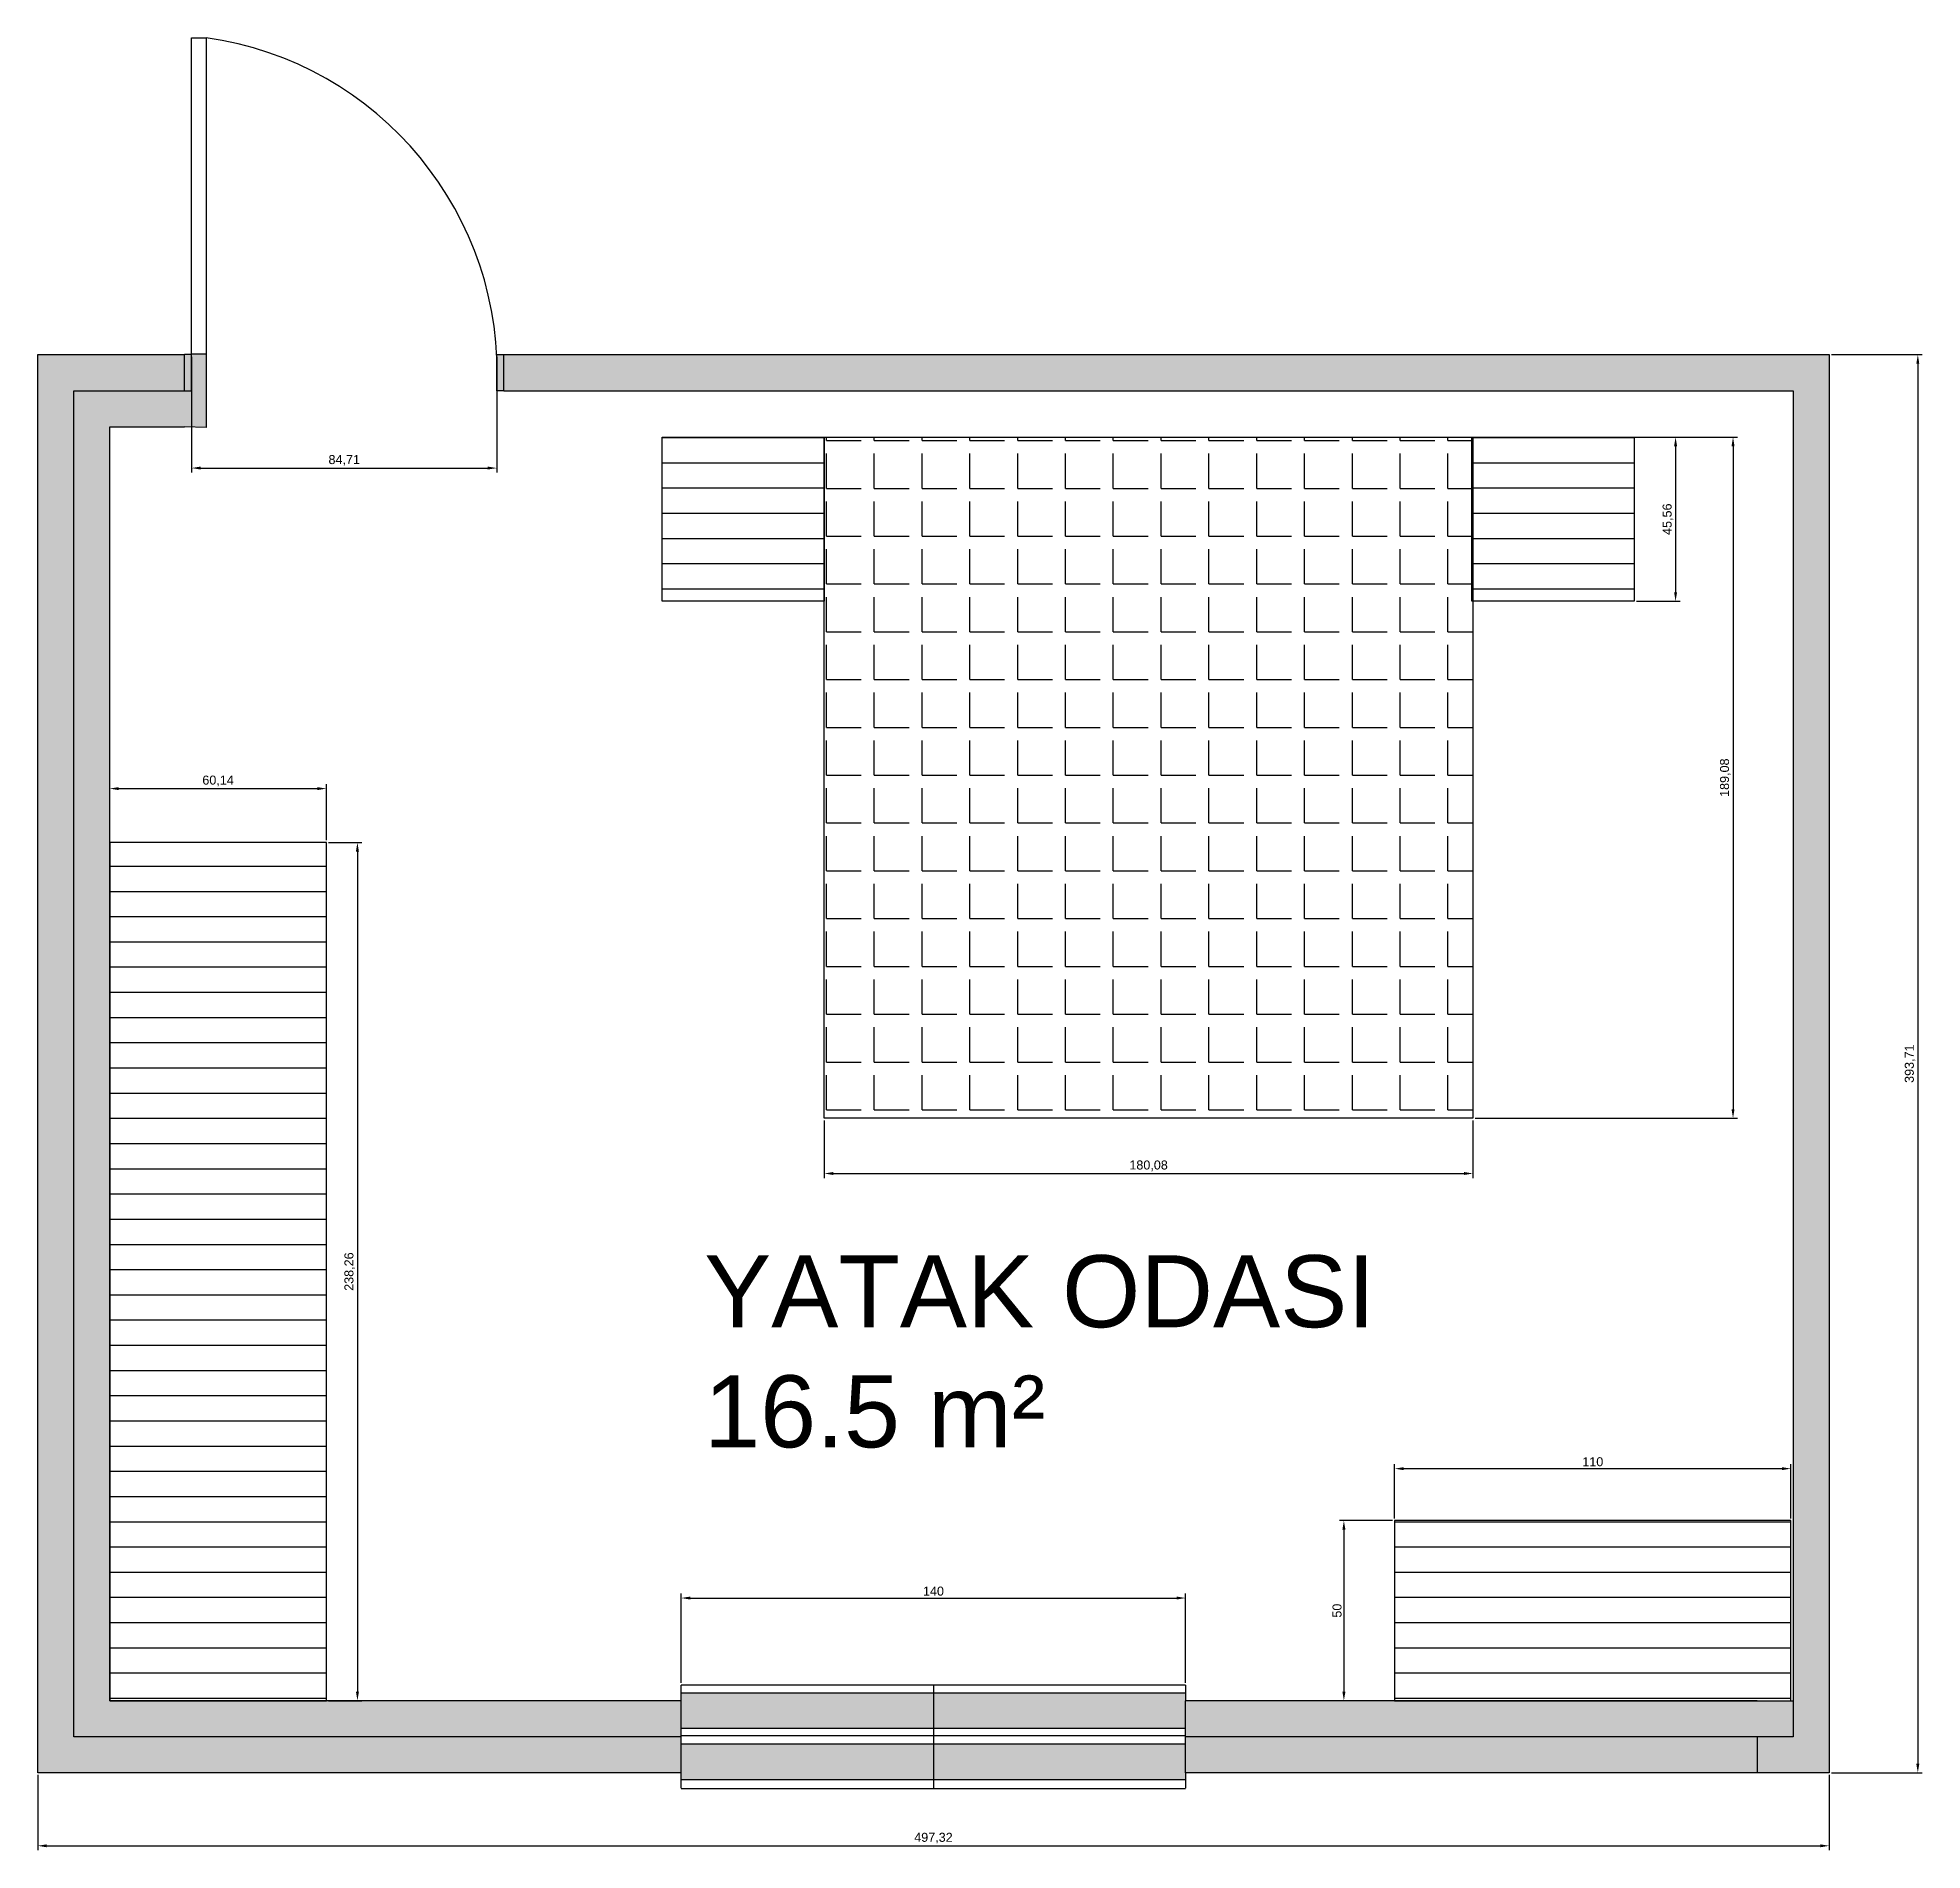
# Model space of a CAD drawing. Header units: millimetres. Extents: x 1958 to 2481, y 2940 to 3443.
import ezdxf

# ---------------------------------------------------------------- set-up
doc = ezdxf.new("R2010")
doc.units = ezdxf.units.MM
doc.styles.get("Standard").update_dxf_attribs({"font": 'arial.ttf'})
doc.dimstyles.new('ISO-25', dxfattribs={"dimtxt": 2.5, "dimasz": 2.5, "dimexe": 1.25, "dimexo": 0.625, "dimtad": 1, "dimtxsty": 'Standard', "dimcen": 2.5, "dimadec": 0, "dimazin": 0, "dimtfac": 1, "dimtmove": 0, "dimatfit": 3, "dimfxl": 1, "dimarcsym": 0})
pattern_1 = [(0, (0, 0), (0, 13.2715), [9.652, -3.6195]), (90, (0, 0), (-13.2715, 8e-16), [9.652, -3.6195])]

# ---------------------------------------------------------------- blocks, each defined once
blk = doc.blocks.new('kapı')
for p, q in [((0, -44), (0, 44)), ((0, 44), (4, 44)), ((4, 44), (4, -43.88)), ((4, -43.88), (0, -43.88)), ((0, -54), (0, -44)), ((84.71, -44), (86.71, -44)), ((86.71, -54), (86.71, -44)), ((86.71, -54), (84.71, -54))]:
    blk.add_line(p, q)
blk.add_arc((-9.07, -49), 93.91, 356.9481, 81.9999)
blk = doc.blocks.new('yatak')
at = {"true_color": 0x991b1e, "transparency": 33554687}
h = blk.add_hatch(dxfattribs=at)
h.set_pattern_fill('ANGLE', color=244, scale=1.9)
h.set_pattern_definition(pattern_1)
h.paths.add_polyline_path([(2356, 3286.54), (2355.74, 3286.54), (2355.74, 3332.1), (2175.92, 3332.1), (2175.92, 3143.02), (2356, 3143.02)])
blk = doc.blocks.new('komidin')
blk.add_lwpolyline([(-22.5, 45.56), (22.5, 45.56), (22.5, 0), (-22.5, 0)], close=True)
blk = doc.blocks.new('dolap')
blk.add_lwpolyline([(-60.14, -238.26), (0, -238.26), (0, 0), (-60.14, 0)], close=True)
blk = doc.blocks.new('şifonyer')
blk.add_lwpolyline([(0, -50), (110, -50), (110, 0), (0, 0)], close=True)
blk = doc.blocks.new('pencere')
for p, q in [((140, 0), (0, 0)), ((70, 0), (70, -28.74)), ((0, -2.15), (140, -2.15)), ((0, -24.3), (0, -4.3)), ((140, -24.3), (140, -4.3)), ((0, -11.9), (140, -11.9)), ((0, -14), (140, -14)), ((0, -16.3), (140, -16.3)), ((0, -26.14), (140, -26.14)), ((140, -28.74), (0, -28.74))]:
    blk.add_line(p, q)
blk = doc.blocks.new('*D7')
at = {"color": 0, "lineweight": -2, "transparency": 16777216}
for p, q in [((1957.58, 2960.68), (1957.58, 2939.77)), ((2454.9, 2960.68), (2454.9, 2939.77)), ((1960.08, 2941.02), (2452.4, 2941.02))]:
    blk.add_line(p, q, dxfattribs=at)
at = {"color": 0, "transparency": 16777216}
for points in [[(1960.08, 2941.43), (1960.08, 2940.6), (1957.58, 2941.02)], [(2452.4, 2941.43), (2452.4, 2940.6), (2454.9, 2941.02)]]:
    blk.add_solid(points, dxfattribs=at)
at = {"layer": 'Defpoints', "color": 0, "transparency": 16777216}
for p in [(1957.58, 2961.3), (2454.9, 2961.3), (2454.9, 2941.02)]:
    blk.add_point(p, dxfattribs=at)
at = {"color": 0, "transparency": 16777216, "insert": (2206.24, 2943.14), "char_height": 2.5, "attachment_point": 5}
blk.add_mtext('497,32', dxfattribs=at)
blk = doc.blocks.new('*D8')
at = {"color": 0, "lineweight": -2, "transparency": 16777216}
for p, q in [((2455.52, 3355.01), (2480.75, 3355.01)), ((2479.5, 3352.51), (2479.5, 2963.8)), ((2455.52, 2961.3), (2480.75, 2961.3))]:
    blk.add_line(p, q, dxfattribs=at)
at = {"color": 0, "transparency": 16777216}
for points in [[(2479.08, 3352.51), (2479.91, 3352.51), (2479.5, 3355.01)], [(2479.08, 2963.8), (2479.91, 2963.8), (2479.5, 2961.3)]]:
    blk.add_solid(points, dxfattribs=at)
at = {"layer": 'Defpoints', "color": 0, "transparency": 16777216}
for p in [(2454.9, 3355.01), (2454.9, 2961.3), (2479.5, 2961.3)]:
    blk.add_point(p, dxfattribs=at)
at = {"color": 0, "transparency": 16777216, "insert": (2477.37, 3158.16), "char_height": 2.5, "attachment_point": 5, "rotation": 90}
blk.add_mtext('393,71', dxfattribs=at)
blk = doc.blocks.new('*D9')
at = {"color": 0, "lineweight": -2, "transparency": 16777216}
for p, q in [((2334.27, 3031.93), (2334.27, 3046.98)), ((2336.77, 3045.73), (2441.77, 3045.73)), ((2444.27, 3031.93), (2444.27, 3046.98))]:
    blk.add_line(p, q, dxfattribs=at)
at = {"color": 0, "transparency": 16777216}
for points in [[(2336.77, 3046.14), (2336.77, 3045.31), (2334.27, 3045.73)], [(2441.77, 3046.14), (2441.77, 3045.31), (2444.27, 3045.73)]]:
    blk.add_solid(points, dxfattribs=at)
at = {"layer": 'Defpoints', "color": 0, "transparency": 16777216}
for p in [(2444.27, 3045.73), (2334.27, 3031.3), (2444.27, 3031.3)]:
    blk.add_point(p, dxfattribs=at)
at = {"color": 0, "transparency": 16777216, "insert": (2389.27, 3047.63), "char_height": 2.5, "attachment_point": 5}
blk.add_mtext('110', dxfattribs=at)
blk = doc.blocks.new('*D10')
at = {"color": 0, "lineweight": -2, "transparency": 16777216}
for p, q in [((2333.65, 3031.3), (2318.93, 3031.3)), ((2320.18, 3028.8), (2320.18, 2983.8)), ((2333.65, 2981.3), (2318.93, 2981.3))]:
    blk.add_line(p, q, dxfattribs=at)
at = {"color": 0, "transparency": 16777216}
for points in [[(2319.77, 3028.8), (2320.6, 3028.8), (2320.18, 3031.3)], [(2319.77, 2983.8), (2320.6, 2983.8), (2320.18, 2981.3)]]:
    blk.add_solid(points, dxfattribs=at)
at = {"layer": 'Defpoints', "color": 0, "transparency": 16777216}
for p in [(2334.27, 3031.3), (2320.18, 2981.3), (2334.27, 2981.3)]:
    blk.add_point(p, dxfattribs=at)
at = {"color": 0, "transparency": 16777216, "insert": (2318.28, 3006.3), "char_height": 2.5, "attachment_point": 5, "rotation": 90}
blk.add_mtext('50', dxfattribs=at)
blk = doc.blocks.new('*D11')
at = {"color": 0, "lineweight": -2, "transparency": 16777216}
for p, q in [((2401.36, 3332.1), (2413.51, 3332.1)), ((2412.26, 3329.6), (2412.26, 3289.04)), ((2401.36, 3286.54), (2413.51, 3286.54))]:
    blk.add_line(p, q, dxfattribs=at)
at = {"color": 0, "transparency": 16777216}
for points in [[(2411.84, 3329.6), (2412.67, 3329.6), (2412.26, 3332.1)], [(2411.84, 3289.04), (2412.67, 3289.04), (2412.26, 3286.54)]]:
    blk.add_solid(points, dxfattribs=at)
at = {"layer": 'Defpoints', "color": 0, "transparency": 16777216}
for p in [(2400.74, 3332.1), (2400.74, 3286.54), (2412.26, 3286.54)]:
    blk.add_point(p, dxfattribs=at)
at = {"color": 0, "transparency": 16777216, "insert": (2410.13, 3309.32), "char_height": 2.5, "attachment_point": 5, "rotation": 90}
blk.add_mtext('45,56', dxfattribs=at)
blk = doc.blocks.new('*D12')
at = {"color": 0, "lineweight": -2, "transparency": 16777216}
for p, q in [((2356.63, 3332.1), (2429.45, 3332.1)), ((2428.2, 3329.6), (2428.2, 3145.52)), ((2356.63, 3143.02), (2429.45, 3143.02))]:
    blk.add_line(p, q, dxfattribs=at)
at = {"color": 0, "transparency": 16777216}
for points in [[(2427.78, 3329.6), (2428.61, 3329.6), (2428.2, 3332.1)], [(2427.78, 3145.52), (2428.61, 3145.52), (2428.2, 3143.02)]]:
    blk.add_solid(points, dxfattribs=at)
at = {"layer": 'Defpoints', "color": 0, "transparency": 16777216}
for p in [(2356, 3332.1), (2356, 3143.02), (2428.2, 3143.02)]:
    blk.add_point(p, dxfattribs=at)
at = {"color": 0, "transparency": 16777216, "insert": (2426.07, 3237.56), "char_height": 2.5, "attachment_point": 5, "rotation": 90}
blk.add_mtext('189,08', dxfattribs=at)
blk = doc.blocks.new('*D13')
at = {"color": 0, "lineweight": -2, "transparency": 16777216}
for p, q in [((2175.92, 3142.39), (2175.92, 3126.42)), ((2356, 3142.39), (2356, 3126.42)), ((2178.42, 3127.67), (2353.5, 3127.67))]:
    blk.add_line(p, q, dxfattribs=at)
at = {"color": 0, "transparency": 16777216}
for points in [[(2178.42, 3128.09), (2178.42, 3127.26), (2175.92, 3127.67)], [(2353.5, 3128.09), (2353.5, 3127.26), (2356, 3127.67)]]:
    blk.add_solid(points, dxfattribs=at)
at = {"layer": 'Defpoints', "color": 0, "transparency": 16777216}
for p in [(2175.92, 3143.02), (2356, 3143.02), (2356, 3127.67)]:
    blk.add_point(p, dxfattribs=at)
at = {"color": 0, "transparency": 16777216, "insert": (2265.96, 3129.8), "char_height": 2.5, "attachment_point": 5}
blk.add_mtext('180,08', dxfattribs=at)
blk = doc.blocks.new('*D14')
at = {"color": 0, "lineweight": -2, "transparency": 16777216}
for p, q in [((1977.58, 3220.18), (1977.58, 3235.78)), ((1980.08, 3234.53), (2035.21, 3234.53)), ((2037.71, 3220.18), (2037.71, 3235.78))]:
    blk.add_line(p, q, dxfattribs=at)
at = {"color": 0, "transparency": 16777216}
for points in [[(1980.08, 3234.94), (1980.08, 3234.11), (1977.58, 3234.53)], [(2035.21, 3234.94), (2035.21, 3234.11), (2037.71, 3234.53)]]:
    blk.add_solid(points, dxfattribs=at)
at = {"layer": 'Defpoints', "color": 0, "transparency": 16777216}
for p in [(2037.71, 3234.53), (1977.58, 3219.56), (2037.71, 3219.56)]:
    blk.add_point(p, dxfattribs=at)
at = {"color": 0, "transparency": 16777216, "insert": (2007.65, 3236.66), "char_height": 2.5, "attachment_point": 5}
blk.add_mtext('60,14', dxfattribs=at)
blk = doc.blocks.new('*D15')
at = {"color": 0, "lineweight": -2, "transparency": 16777216}
for p, q in [((2038.34, 3219.56), (2047.59, 3219.56)), ((2046.34, 3217.06), (2046.34, 2983.8)), ((2038.34, 2981.3), (2047.59, 2981.3))]:
    blk.add_line(p, q, dxfattribs=at)
at = {"color": 0, "transparency": 16777216}
for points in [[(2045.92, 3217.06), (2046.75, 3217.06), (2046.34, 3219.56)], [(2045.92, 2983.8), (2046.75, 2983.8), (2046.34, 2981.3)]]:
    blk.add_solid(points, dxfattribs=at)
at = {"layer": 'Defpoints', "color": 0, "transparency": 16777216}
for p in [(2037.71, 3219.56), (2037.71, 2981.3), (2046.34, 2981.3)]:
    blk.add_point(p, dxfattribs=at)
at = {"color": 0, "transparency": 16777216, "insert": (2044.21, 3100.43), "char_height": 2.5, "attachment_point": 5, "rotation": 90}
blk.add_mtext('238,26', dxfattribs=at)
blk = doc.blocks.new('*D16')
at = {"color": 0, "lineweight": -2, "transparency": 16777216}
for p, q in [((2000.31, 3354.39), (2000.31, 3322.27)), ((2085.02, 3354.39), (2085.02, 3322.27)), ((2002.81, 3323.52), (2082.52, 3323.52))]:
    blk.add_line(p, q, dxfattribs=at)
at = {"color": 0, "transparency": 16777216}
for points in [[(2002.81, 3323.94), (2002.81, 3323.11), (2000.31, 3323.52)], [(2082.52, 3323.94), (2082.52, 3323.11), (2085.02, 3323.52)]]:
    blk.add_solid(points, dxfattribs=at)
at = {"layer": 'Defpoints', "color": 0, "transparency": 16777216}
for p in [(2000.31, 3355.01), (2085.02, 3355.01), (2085.02, 3323.52)]:
    blk.add_point(p, dxfattribs=at)
at = {"color": 0, "transparency": 16777216, "insert": (2042.67, 3325.65), "char_height": 2.5, "attachment_point": 5}
blk.add_mtext('84,71', dxfattribs=at)
blk = doc.blocks.new('*D17')
at = {"color": 0, "lineweight": -2, "transparency": 16777216}
for p, q in [((2136.24, 2986.23), (2136.24, 3011.06)), ((2138.74, 3009.81), (2273.74, 3009.81)), ((2276.24, 2986.23), (2276.24, 3011.06))]:
    blk.add_line(p, q, dxfattribs=at)
at = {"color": 0, "transparency": 16777216}
for points in [[(2138.74, 3010.22), (2138.74, 3009.39), (2136.24, 3009.81)], [(2273.74, 3010.22), (2273.74, 3009.39), (2276.24, 3009.81)]]:
    blk.add_solid(points, dxfattribs=at)
at = {"layer": 'Defpoints', "color": 0, "transparency": 16777216}
for p in [(2276.24, 3009.81), (2136.24, 2985.61), (2276.24, 2985.61)]:
    blk.add_point(p, dxfattribs=at)
at = {"color": 0, "transparency": 16777216, "insert": (2206.24, 3011.71), "char_height": 2.5, "attachment_point": 5}
blk.add_mtext('140', dxfattribs=at)

msp = doc.modelspace()

# ---------------------------------------------------------------- hatches: boundary and pattern name
at = {"true_color": 0x636466, "transparency": 33554687}
h = msp.add_hatch(color=251, dxfattribs=at)
h.dxf.hatch_style = 1
h.paths.add_polyline_path([(2434.898, 2971.301), (2276.238, 2971.301), (2276.238, 2961.301), (2434.898, 2961.301)], flags=17)
h.paths.add_polyline_path([(2444.898, 2981.301), (2434.898, 2981.301), (2334.271, 2981.301), (2276.238, 2981.301), (2276.238, 2971.301), (2444.898, 2971.301)], flags=17)
h.paths.add_polyline_path([(2454.898, 3355.01), (2087.023, 3355.01), (2087.023, 3345.01), (2444.898, 3345.01), (2444.898, 2971.301), (2434.898, 2971.301), (2434.898, 2961.301), (2454.898, 2961.301)])
h.paths.add_polyline_path([(1967.578, 3345.01), (1998.312, 3345.01), (1998.312, 3355.01), (1957.578, 3355.01), (1957.578, 2961.301), (2136.238, 2961.301), (2136.238, 2971.301), (1967.578, 2971.301)])
h.paths.add_polyline_path([(1977.578, 3335.01), (1998.312, 3335.01), (2004.312, 3334.818), (2004.312, 3355.13), (2000.312, 3355.13), (2000.312, 3355.01), (2000.312, 3345.01), (1998.312, 3345.01), (1967.578, 3345.01), (1967.578, 2971.301), (2136.238, 2971.301), (2136.238, 2981.301), (1977.578, 2981.301), (1977.578, 3219.557)])
h.paths.add_polyline_path([(2000.312, 3355.01), (1998.312, 3355.01), (1998.312, 3345.01), (2000.312, 3345.01)], flags=17)
h.paths.add_polyline_path([(2087.023, 3355.01), (2085.023, 3355.01, -0.026639), (2085.023, 3345.01), (2087.023, 3345.01)], flags=17)
at = {"true_color": 0xa953a0, "transparency": 33554687}
h = msp.add_hatch(dxfattribs=at)
h.set_pattern_fill('_USER', color=215, scale=7, pattern_type=0)
h.set_pattern_definition([(0, (0, 0), (0, 7), [])])
h.paths.add_polyline_path([(2037.714, 3219.557), (1977.578, 3219.557), (1977.578, 2981.301), (2037.714, 2981.301)])
h.paths.add_polyline_path([(2444.271, 3031.301), (2334.271, 3031.301), (2334.271, 2981.301), (2444.271, 2981.301)])
h.paths.add_polyline_path([(2400.739, 3332.097), (2356.001, 3332.097), (2356.001, 3286.535), (2400.739, 3286.535)])
h.paths.add_polyline_path([(2175.919, 3332.097), (2130.919, 3332.097), (2130.919, 3286.535), (2175.919, 3286.535)])
at = {"true_color": 0xed1f24, "transparency": 33554687}
h = msp.add_hatch(dxfattribs=at)
h.set_pattern_fill('ANGLE', color=240, scale=1.9)
h.set_pattern_definition(pattern_1)
h.paths.add_polyline_path([(2356.001, 3286.535), (2355.739, 3286.535), (2355.739, 3332.097), (2175.919, 3332.097), (2175.919, 3143.017), (2356.001, 3143.017)])
at = {"true_color": 0x991b1e, "transparency": 33554559}
h = msp.add_hatch(dxfattribs=at)
h.set_pattern_fill('ANGLE', color=244, scale=1.9)
h.set_pattern_definition(pattern_1)
h.paths.add_polyline_path([(2356.001, 3286.535), (2355.739, 3286.535), (2355.739, 3332.097), (2175.919, 3332.097), (2175.919, 3143.017), (2356.001, 3143.017)])
h.paths.add_polyline_path([(2355.739, 3286.535), (2355.739, 3332.097), (2175.919, 3332.097), (2175.919, 3143.017), (2356.001, 3143.017), (2356.001, 3286.535)], flags=16)
at = {"true_color": 0x991b1e, "transparency": 33554687}
h = msp.add_hatch(dxfattribs=at)
h.set_pattern_fill('ANGLE', color=244, scale=1.9)
h.set_pattern_definition(pattern_1)
h.paths.add_polyline_path([(2356.001, 3286.535), (2355.739, 3286.535), (2355.739, 3332.097), (2175.919, 3332.097), (2175.919, 3143.017), (2356.001, 3143.017)])
at = {"transparency": 33554687}
h = msp.add_hatch(color=7, dxfattribs=at)
h.dxf.hatch_style = 1
h.paths.add_polyline_path([(2206.238, 2983.454), (2136.238, 2983.454), (2136.238, 2981.301), (2136.238, 2973.703), (2206.238, 2973.703)])
h.paths.add_polyline_path([(2206.238, 2969.307), (2136.238, 2969.307), (2136.238, 2961.301), (2136.238, 2959.471), (2206.238, 2959.471)])
h.paths.add_polyline_path([(2276.238, 2981.301), (2276.238, 2983.454), (2206.238, 2983.454), (2206.238, 2973.703), (2276.238, 2973.703)])
h.paths.add_polyline_path([(2276.238, 2969.307), (2206.238, 2969.307), (2206.238, 2959.471), (2276.238, 2959.471), (2276.238, 2961.301)])

# ---------------------------------------------------------------- linework, layer by layer
for p, q in [((1998.312, 3345.01), (1998.312, 3355.01)), ((2000.312, 3355.01), (1998.312, 3355.01)), ((2004.312, 3355.13), (2004.312, 3334.818)), ((2085.023, 3345.01), (2085.023, 3355.01)), ((1998.312, 3345.01), (2000.312, 3345.01)), ((1977.578, 3335.01), (1998.312, 3335.01)), ((2004.312, 3334.818), (1998.312, 3335.01)), ((2136.238, 2981.301), (2136.238, 2985.606)), ((2276.238, 2985.606), (2276.238, 2981.301)), ((2136.217, 2978.914), (2136.238, 2978.914)), ((2434.898, 2981.301), (2444.898, 2981.301)), ((2434.898, 2971.301), (2434.898, 2961.301)), ((2136.238, 2956.997), (2136.238, 2961.301)), ((2276.238, 2961.301), (2276.238, 2956.997)), ((2416.238, 2961.301), (2276.238, 2961.301))]:
    msp.add_line(p, q)
for points in [[(2136.238, 2961.301), (1957.578, 2961.301), (1957.578, 3355.01), (1998.312, 3355.01)], [(2087.023, 3355.01), (2454.898, 3355.01), (2454.898, 2961.301), (2276.238, 2961.301)], [(2136.238, 2971.301), (1967.578, 2971.301), (1967.578, 3345.01), (1998.312, 3345.01)], [(2087.023, 3345.01), (2444.898, 3345.01), (2444.898, 2971.301), (2276.238, 2971.301)], [(2136.238, 2981.301), (1977.578, 2981.301), (1977.578, 3335.01), (1998.312, 3335.01)], [(2434.898, 2981.301), (2276.238, 2981.301)]]:
    msp.add_lwpolyline(points)
for points in [[(2130.919, 3332.097), (2175.919, 3332.097), (2175.919, 3286.535), (2130.919, 3286.535)], [(2175.919, 3332.097), (2356.001, 3332.097), (2356.001, 3143.017), (2175.919, 3143.017)]]:
    msp.add_lwpolyline(points, close=True)

# ---------------------------------------------------------------- block references
for name, p in [('kapı', (2000.312, 3399.01)), ('yatak', (0, 0)), ('komidin', (2378.239, 3286.535)), ('dolap', (2037.714, 3219.557)), ('şifonyer', (2334.271, 3031.301)), ('pencere', (2136.238, 2985.606))]:
    msp.add_blockref(name, p)

# ---------------------------------------------------------------- texts
at = {"insert": (2142.582, 3104.978), "char_height": 20, "attachment_point": 1}
msp.add_mtext_dynamic_manual_height_columns('YATAK ODASI\\P16.5 m²', width=202.69912, gutter_width=12.5, heights=[0], dxfattribs=at)

# ---------------------------------------------------------------- dimensions: what is measured, and where the dimension line sits
for base, p1, p2, picture, middle in [((2085.023, 3323.524), (2000.312, 3355.01), (2085.023, 3355.01), '*D16', (2042.667, 3325.651)), ((2037.714, 3234.528), (1977.578, 3219.557), (2037.714, 3219.557), '*D14', (2007.646, 3236.656)), ((2356.001, 3127.672), (2175.919, 3143.017), (2356.001, 3143.017), '*D13', (2265.96, 3129.799)), ((2444.271, 3045.727), (2334.271, 3031.301), (2444.271, 3031.301), '*D9', (2389.271, 3047.629)), ((2276.238, 3009.807), (2136.238, 2985.606), (2276.238, 2985.606), '*D17', (2206.238, 3011.709)), ((2454.898, 2941.015), (1957.578, 2961.301), (2454.898, 2961.301), '*D7', (2206.238, 2943.143))]:
    dim = msp.add_linear_dim(base=base, p1=p1, p2=p2, dimstyle='ISO-25')
    dim.commit()
    dim.dimension.update_dxf_attribs({"geometry": picture, "text_midpoint": middle})
for base, p1, p2, picture, middle in [((2479.495, 2961.301), (2454.898, 3355.01), (2454.898, 2961.301), '*D8', (2477.368, 3158.156)), ((2428.198, 3143.017), (2356.001, 3332.097), (2356.001, 3143.017), '*D12', (2426.071, 3237.557)), ((2412.257, 3286.535), (2400.739, 3332.097), (2400.739, 3286.535), '*D11', (2410.13, 3309.316)), ((2046.336, 2981.301), (2037.714, 3219.557), (2037.714, 2981.301), '*D15', (2044.208, 3100.429)), ((2320.185, 2981.301), (2334.271, 3031.301), (2334.271, 2981.301), '*D10', (2318.283, 3006.301))]:
    dim = msp.add_linear_dim(base=base, p1=p1, p2=p2, angle=90, dimstyle='ISO-25')
    dim.commit()
    dim.dimension.update_dxf_attribs({"geometry": picture, "text_midpoint": middle})

doc.saveas('drawing.dxf')
